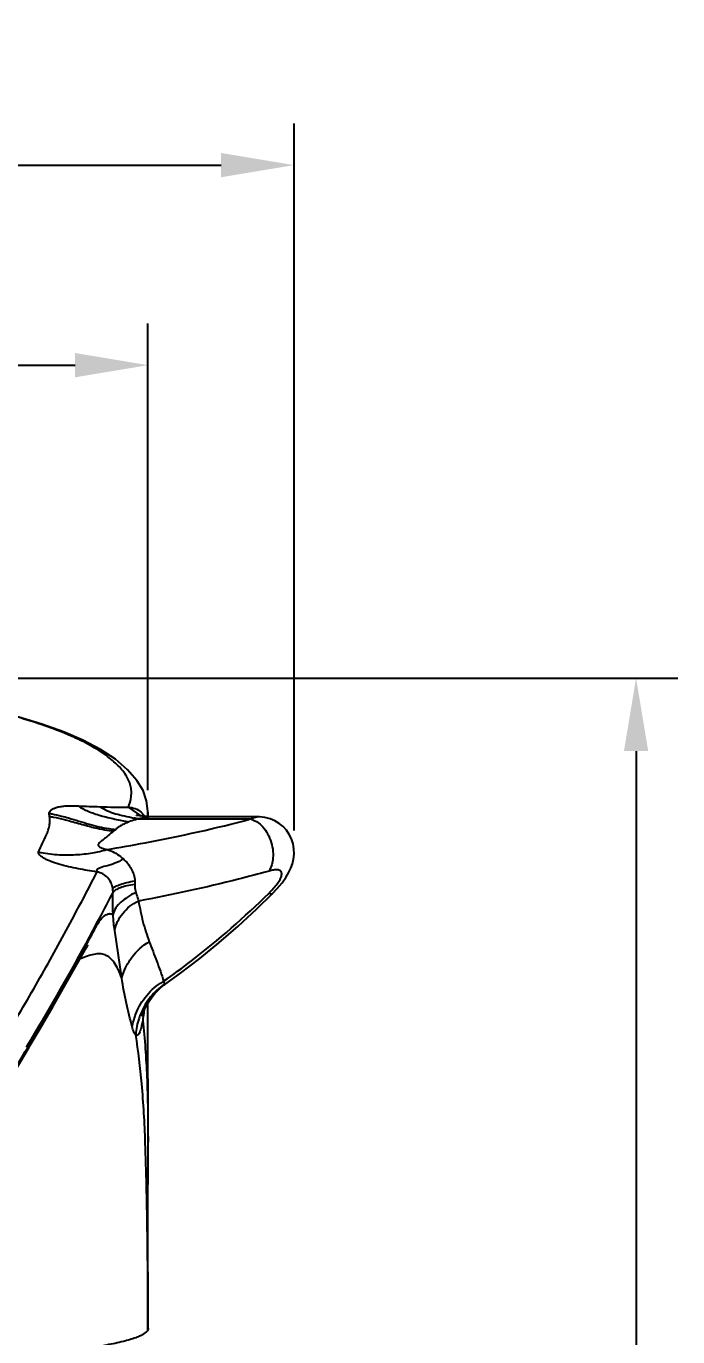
# Model space of a CAD drawing. Extents: x 9131 to 9725, y -7552 to -7132.
# Drawn here: x 9291.8 to 9323.1, y -7286.5 to -7223.6 of the extents above; entities that cross this region are included whole.
import ezdxf

# ---------------------------------------------------------------- set-up
doc = ezdxf.new("R2010")
doc.units = 0
doc.header["$LTSCALE"] = 7
doc.header["$MEASUREMENT"] = 0
doc.layers.get('Defpoints').update_dxf_attribs({"linetype": 'CONTINUOUS'})
doc.layers.add('08_ALL_FEATURES', color=7, linetype='CONTINUOUS')
doc.layers.add('D', color=2, linetype='CONTINUOUS')
doc.styles.add('GHS', font='ROMANS.shx', dxfattribs={"bigfont": 'GHS.shx'})
doc.dimstyles.new('HONG', dxfattribs={"dimscale": 0, "dimtxt": 3.5, "dimasz": 3.5, "dimexe": 2, "dimexo": 1, "dimgap": 1, "dimtad": 1, "dimdec": 4, "dimdsep": 46, "dimtxsty": 'GHS', "dimcen": 3, "dimclrd": 256, "dimclre": 256, "dimclrt": 2, "dimadec": 4, "dimazin": 2, "dimtfac": 1, "dimtdec": 4, "dimtmove": 0, "dimatfit": 2, "dimfxl": 0, "dimtvp": 1, "dimtolj": 1, "dimarcsym": 0})

# ---------------------------------------------------------------- blocks, each defined once
blk = doc.blocks.new('*D3')
at = {"layer": 'D', "lineweight": -2}
for p, q in [((9276.194, -7254.855), (9323.094, -7254.855)), ((9321.094, -7258.355), (9321.094, -7404.693)), ((9301.166, -7408.193), (9323.094, -7408.193))]:
    blk.add_line(p, q, dxfattribs=at)
at = {"layer": 'D'}
for points in [[(9320.51, -7258.355), (9321.677, -7258.355), (9321.094, -7254.855)], [(9320.51, -7404.693), (9321.677, -7404.693), (9321.094, -7408.193)]]:
    blk.add_solid(points, dxfattribs=at)
at = {"layer": 'Defpoints', "color": 0}
for p in [(9275.194, -7254.855), (9300.166, -7408.193), (9321.094, -7408.193)]:
    blk.add_point(p, dxfattribs=at)
at = {"layer": 'D', "color": 2, "insert": (9317.427, -7331.524), "char_height": 3.5, "attachment_point": 5, "rotation": 90, "style": 'GHS'}
blk.add_mtext('\\A1;(153.4)', dxfattribs=at)
blk = doc.blocks.new('*D4')
at = {"layer": 'D', "lineweight": -2}
for p, q in [((9252.71, -7260.339), (9252.71, -7237.833)), ((9297.678, -7260.236), (9297.678, -7237.833)), ((9256.21, -7239.833), (9294.178, -7239.833))]:
    blk.add_line(p, q, dxfattribs=at)
at = {"layer": 'D'}
for points in [[(9256.21, -7239.249), (9256.21, -7240.416), (9252.71, -7239.833)], [(9294.178, -7239.249), (9294.178, -7240.416), (9297.678, -7239.833)]]:
    blk.add_solid(points, dxfattribs=at)
at = {"layer": 'Defpoints', "color": 0}
for p in [(9297.678, -7239.833), (9252.71, -7261.339), (9297.678, -7261.236)]:
    blk.add_point(p, dxfattribs=at)
at = {"layer": 'D', "color": 2, "insert": (9275.968, -7237.083), "char_height": 3.5, "attachment_point": 5, "style": 'GHS'}
blk.add_mtext('\\A1;%%C45', dxfattribs=at)
blk = doc.blocks.new('*D5')
at = {"layer": 'D', "lineweight": -2}
for p, q in [((9245.739, -7262.172), (9245.739, -7228.232)), ((9304.683, -7262.172), (9304.683, -7228.232)), ((9249.239, -7230.232), (9301.183, -7230.232))]:
    blk.add_line(p, q, dxfattribs=at)
at = {"layer": 'D'}
for points in [[(9249.239, -7229.649), (9249.239, -7230.816), (9245.739, -7230.232)], [(9301.183, -7229.649), (9301.183, -7230.816), (9304.683, -7230.232)]]:
    blk.add_solid(points, dxfattribs=at)
at = {"layer": 'Defpoints', "color": 0}
for p in [(9304.683, -7230.232), (9245.739, -7263.172), (9304.683, -7263.172)]:
    blk.add_point(p, dxfattribs=at)
at = {"layer": 'D', "color": 2, "insert": (9276.095, -7226.566), "char_height": 3.5, "attachment_point": 5, "style": 'GHS'}
blk.add_mtext('\\A1;(59)', dxfattribs=at)

msp = doc.modelspace()

# ---------------------------------------------------------------- linework, layer by layer
at = {"layer": '08_ALL_FEATURES', "color": 7, "linetype": 'Continuous'}
for p, q in [((9292.95942, -7261.4889), (9292.93785, -7261.3421)), ((9293.52845, -7261.4719), (9293.52869, -7261.47196)), ((9297.37412, -7261.472), (9296.73679, -7261.05255)), ((9297.18996, -7261.61359), (9302.5987, -7261.61359)), ((9297.6784, -7261.49865), (9297.67809, -7261.23624)), ((9297.6786, -7261.28543), (9297.67829, -7261.31327)), ((9302.92004, -7261.51175), (9298.04285, -7261.51175)), ((9294.86038, -7261.86124), (9294.86108, -7261.86144)), ((9296.12846, -7262.11406), (9296.04131, -7262.18579)), ((9303.65884, -7265.18547), (9303.65892, -7265.18539)), ((9296.42006, -7269.24867), (9296.08042, -7266.96017)), ((9293.73815, -7269.53122), (9294.73232, -7267.78155)), ((9294.73232, -7267.78155), (9294.75668, -7267.73925)), ((9294.75668, -7267.73925), (9294.77351, -7267.71031)), ((9294.77351, -7267.71031), (9294.78856, -7267.68471)), ((9294.78856, -7267.68471), (9294.7972, -7267.67017)), ((9294.7972, -7267.67017), (9294.80436, -7267.65827)), ((9293.12379, -7270.59984), (9293.73815, -7269.53122)), ((9292.50473, -7271.66577), (9293.12379, -7270.59984)), ((9291.98267, -7272.55611), (9292.50473, -7271.66577)), ((9291.94146, -7272.53101), (9292.07451, -7272.30861)), ((9291.88653, -7272.50042), (9291.83687, -7272.5822)), ((9291.88569, -7272.49833), (9291.83693, -7272.58017)), ((9297.55076, -7277.18857), (9297.54876, -7277.13209)), ((9297.55775, -7277.39334), (9297.55076, -7277.18857)), ((9297.69325, -7286.05532), (9297.6839, -7284.25681)), ((9297.67739, -7286.13698), (9297.67708, -7286.04824))]:
    msp.add_line(p, q, dxfattribs=at)
for points in [[(9297.67809, -7261.23624), (9297.61457, -7260.74412), (9297.44062, -7260.25247), (9297.14739, -7259.75994), (9296.70335, -7259.24698), (9296.11319, -7258.74622), (9295.39531, -7258.27682), (9294.55433, -7257.83706), (9293.62064, -7257.43518), (9292.59278, -7257.0637), (9291.47708, -7256.72133), (9290.27718, -7256.4068), (9288.99548, -7256.11914), (9287.63941, -7255.85921), (9286.21474, -7255.62745), (9284.72906, -7255.42467), (9283.18913, -7255.25159), (9281.60402, -7255.10895), (9279.98233, -7254.99737), (9278.33339, -7254.91735), (9276.66638, -7254.86934), (9275.19403, -7254.85483)], [(9298.04291, -7261.51175), (9297.90085, -7261.50954), (9297.67392, -7261.49843), (9297.51011, -7261.48559), (9297.38908, -7261.47369), (9297.28757, -7261.46205), (9297.21108, -7261.45212), (9297.15483, -7261.44403), (9297.12104, -7261.43862), (9297.10912, -7261.43651)], [(9303.65884, -7265.18547), (9303.87891, -7264.95371), (9304.11268, -7264.67351), (9304.29089, -7264.42237), (9304.4268, -7264.19088), (9304.52834, -7263.97557), (9304.60418, -7263.7641), (9304.65878, -7263.53606), (9304.68548, -7263.29687), (9304.67954, -7263.04667), (9304.63762, -7262.79788), (9304.56339, -7262.56851), (9304.45791, -7262.3542), (9304.3222, -7262.15658), (9304.15832, -7261.97944), (9303.96967, -7261.827), (9303.75864, -7261.70175), (9303.53153, -7261.60756), (9303.2877, -7261.54459), (9303.02642, -7261.51433), (9302.91912, -7261.51179)], [(9298.482, -7269.56207), (9299.23958, -7269.01296), (9300.163, -7268.30385), (9301.08289, -7267.5521), (9301.99761, -7266.75745), (9302.90549, -7265.91975), (9303.65889, -7265.18542)], [(9294.80436, -7267.65827), (9294.80965, -7267.6496), (9294.8103, -7267.64854)], [(9297.40381, -7271.02581), (9297.39836, -7271.05135), (9297.39623, -7271.06042), (9297.39931, -7271.04898), (9297.40902, -7271.01633), (9297.42702, -7270.96214), (9297.45601, -7270.8845), (9297.49595, -7270.78947), (9297.54664, -7270.68172), (9297.60796, -7270.56453), (9297.68077, -7270.43862), (9297.76107, -7270.31262), (9297.84312, -7270.19545), (9297.9276, -7270.08551), (9298.01402, -7269.98308), (9298.10273, -7269.8873), (9298.1941, -7269.79737), (9298.28607, -7269.71481), (9298.37507, -7269.64174), (9298.46223, -7269.57617), (9298.48223, -7269.56191)], [(9297.67993, -7277.61792), (9297.67393, -7270.48829), (9297.67393, -7270.45044)], [(9289.34692, -7276.82896), (9289.75161, -7276.198), (9290.19532, -7275.49601), (9290.64503, -7274.77326), (9291.09928, -7274.03175), (9291.55656, -7273.27355), (9291.98258, -7272.55625)], [(9297.6839, -7284.25681), (9297.67788, -7282.39589), (9297.67678, -7280.70255), (9297.67993, -7277.61792)]]:
    msp.add_lwpolyline(points, dxfattribs=at)
for centre, radius, start, end in [((9298.0617, -7173.01538), 88.05017, 267.5768816, 268.2556678), ((9297.47306, -7192.12198), 68.9345, 268.2612954, 269.3880606), ((9293.48372, -7277.00357), 15.82997, 76.4596913, 77.1751362), ((9299.76841, -7243.16486), 19.43285, 254.6053295, 255.2926648), ((9197.10157, -7214.7243), 111.00048, 331.5593133, 332.9960605), ((9295.0377, -7265.08821), 0.96321, 357.8531916, 8.0322943), ((9300.16682, -7261.79813), 4.73195, 314.5118932, 317.2215312), ((9193.34808, -7212.68863), 115.27045, 328.7426982, 331.5581258), ((9187.33654, -7209.7826), 121.98173, 329.1638316, 331.650423), ((9299.53286, -7271.481), 2.35213, 117.9984026, 118.9413723), ((9298.35374, -7269.54344), 0.09913, 347.4671192, 351.4422871), ((9179.64842, -7205.1598), 130.9527, 327.0198695, 329.0379741)]:
    msp.add_arc(centre, radius, start, end, dxfattribs=at)
for points, knots in [([(9296.73683, -7261.05257), (9296.79951, -7260.8862), (9296.87322, -7260.62954), (9296.89041, -7260.27715), (9296.83548, -7259.91676), (9296.61621, -7259.46066), (9296.17482, -7258.95191), (9295.55773, -7258.45933), (9294.76631, -7257.98713), (9293.8068, -7257.53627), (9292.2326, -7256.93741), (9289.90217, -7256.29007), (9286.73855, -7255.67968), (9283.18671, -7255.22348), (9280.69776, -7255.0363), (9279.41009, -7254.96961)], [0, 0, 0, 0, 0.0269855, 0.04002209, 0.05328407, 0.08193603, 0.11531155, 0.15483258, 0.20128202, 0.25489792, 0.31555739, 0.45674808, 0.6213178, 0.80428469, 1, 1, 1, 1]), ([(9292.9381, -7261.34214), (9292.93869, -7261.31075), (9292.9586, -7261.24229), (9293.04146, -7261.16002), (9293.16583, -7261.09369), (9293.33175, -7261.04127), (9293.53683, -7261.0034), (9293.77767, -7260.98104), (9294.04926, -7260.97443), (9294.23969, -7260.98269), (9294.33903, -7260.9868)], [0, 0, 0, 0, 0.06127439, 0.13209563, 0.22188691, 0.3344429, 0.47030566, 0.62816814, 0.80597864, 1, 1, 1, 1]), ([(9294.33904, -7260.98681), (9294.47999, -7261.09079), (9294.83268, -7261.26434), (9295.42261, -7261.46018), (9296.08198, -7261.62207), (9296.5383, -7261.71043), (9296.7664, -7261.75048)], [0, 0, 0, 0, 0.20525855, 0.4553779, 0.72859936, 1, 1, 1, 1]), ([(9292.42536, -7263.19685), (9292.48349, -7263.05558), (9292.6181, -7262.78107), (9292.78652, -7262.43937), (9292.89434, -7262.15676), (9292.95465, -7261.94051), (9292.97825, -7261.71557), (9292.96818, -7261.56472), (9292.95966, -7261.48894)], [0, 0, 0, 0, 0.25224338, 0.50445302, 0.62858239, 0.75126514, 0.8740776, 1, 1, 1, 1]), ([(9292.93812, -7261.34215), (9292.98817, -7261.35096), (9293.1862, -7261.38828), (9293.38255, -7261.43426), (9293.52845, -7261.4719)], [0, 0, 0, 0, 0.25221114, 1, 1, 1, 1]), ([(9292.95967, -7261.48894), (9293.01956, -7261.49909), (9293.25707, -7261.54265), (9293.49239, -7261.59746), (9293.66751, -7261.64202)], [0, 0, 0, 0, 0.25158281, 1, 1, 1, 1]), ([(9293.52869, -7261.47196), (9293.642, -7261.5012), (9294.08783, -7261.6245), (9294.52812, -7261.76658), (9294.86038, -7261.86124)], [0, 0, 0, 0, 0.25301825, 1, 1, 1, 1]), ([(9295.38148, -7261.02474), (9295.49262, -7261.10052), (9295.73376, -7261.23008), (9296.12857, -7261.36617), (9296.5533, -7261.47063), (9296.84639, -7261.53401), (9296.99752, -7261.56851)], [0, 0, 0, 0, 0.23530816, 0.47542245, 0.72884818, 1, 1, 1, 1]), ([(9295.6992, -7263.07741), (9296.31718, -7262.97642), (9298.63344, -7262.57049), (9300.9318, -7262.05897), (9302.59871, -7261.61359)], [0, 0, 0, 0, 0.26628143, 1, 1, 1, 1]), ([(9296.73681, -7261.05255), (9296.84907, -7261.05365), (9297.07412, -7261.09097), (9297.27153, -7261.2093), (9297.35291, -7261.28484)], [0, 0, 0, 0, 0.50274952, 1, 1, 1, 1]), ([(9297.18995, -7261.61359), (9297.15201, -7261.62408), (9297.00936, -7261.66503), (9296.86831, -7261.71174), (9296.76638, -7261.75048)], [0, 0, 0, 0, 0.26523916, 1, 1, 1, 1]), ([(9298.04288, -7261.51175), (9297.89665, -7261.51186), (9297.6096, -7261.52646), (9297.32561, -7261.57612), (9297.19001, -7261.6136)], [0, 0, 0, 0, 0.50966206, 1, 1, 1, 1]), ([(9302.59867, -7261.61359), (9302.65284, -7261.58458), (9302.7555, -7261.53712), (9302.86776, -7261.51199), (9302.91917, -7261.51168)], [0, 0, 0, 0, 0.54446923, 1, 1, 1, 1]), ([(9302.5987, -7261.61359), (9302.7935, -7261.66224), (9303.08909, -7261.85572), (9303.38389, -7262.23648), (9303.56992, -7262.62742), (9303.67259, -7263.05472), (9303.68984, -7263.56274), (9303.59546, -7263.92357), (9303.48417, -7264.11093)], [0, 0, 0, 0, 0.20339101, 0.33755839, 0.48649704, 0.6380969, 0.77924147, 1, 1, 1, 1]), ([(9293.66751, -7261.64202), (9293.74691, -7261.66222), (9294.06177, -7261.74539), (9294.37463, -7261.83588), (9294.60965, -7261.90045)], [0, 0, 0, 0, 0.25157466, 1, 1, 1, 1]), ([(9294.83477, -7261.96099), (9294.93428, -7261.98705), (9295.33111, -7262.08674), (9295.7358, -7262.16101), (9296.04126, -7262.18579)], [0, 0, 0, 0, 0.25131493, 1, 1, 1, 1]), ([(9294.86108, -7261.86144), (9295.17176, -7261.94994), (9295.59197, -7262.05454), (9296.02061, -7262.10532), (9296.12846, -7262.11406)], [0, 0, 0, 0, 0.74908987, 1, 1, 1, 1]), ([(9296.04126, -7262.18579), (9295.94921, -7262.2615), (9295.81114, -7262.37504), (9295.62704, -7262.52655), (9295.51201, -7262.62099), (9295.4199, -7262.69713), (9295.35396, -7262.75024), (9295.30244, -7262.79545), (9295.28752, -7262.84051), (9295.29139, -7262.88533), (9295.33556, -7262.94078), (9295.42304, -7262.99281), (9295.54812, -7263.04092), (9295.64517, -7263.06558), (9295.69921, -7263.07741)], [0, 0, 0, 0, 0.23785362, 0.35678129, 0.47570802, 0.53517555, 0.59465763, 0.64646633, 0.66711804, 0.68696479, 0.73378336, 0.80039656, 0.88960844, 1, 1, 1, 1]), ([(9296.76638, -7261.75048), (9296.69758, -7261.77663), (9296.56925, -7261.82978), (9296.39482, -7261.9185), (9296.24916, -7262.01193), (9296.16755, -7262.08192), (9296.12846, -7262.11406)], [0, 0, 0, 0, 0.29903728, 0.56377556, 0.79438457, 1, 1, 1, 1]), ([(9295.22957, -7264.15887), (9294.92737, -7264.11168), (9294.46916, -7264.03515), (9293.86041, -7263.90513), (9293.41378, -7263.79086), (9293.06545, -7263.67848), (9292.82353, -7263.57465), (9292.67786, -7263.49741), (9292.56118, -7263.41796), (9292.4648, -7263.33311), (9292.41268, -7263.24364), (9292.42537, -7263.19685)], [0, 0, 0, 0, 0.30052798, 0.45626377, 0.61147729, 0.75336895, 0.81538588, 0.86973935, 0.91559219, 0.95236666, 1, 1, 1, 1]), ([(9292.42538, -7263.19686), (9292.72106, -7263.26149), (9293.31549, -7263.33967), (9294.18634, -7263.34127), (9294.98187, -7263.253), (9295.47645, -7263.14462), (9295.69928, -7263.07739)], [0, 0, 0, 0, 0.27472153, 0.54179785, 0.78873787, 1, 1, 1, 1]), ([(9295.6992, -7263.07741), (9295.76799, -7263.09277), (9296.0623, -7263.18792), (9296.3219, -7263.37137), (9296.49554, -7263.53339)], [0, 0, 0, 0, 0.22888625, 1, 1, 1, 1]), ([(9296.49554, -7263.53339), (9296.36711, -7263.61796), (9296.06741, -7263.75691), (9295.71055, -7263.85721), (9295.12815, -7264.01745), (9295.22478, -7264.15812)], [0, 0, 0, 0, 0.32350252, 0.64097664, 1, 1, 1, 1]), ([(9296.49554, -7263.53339), (9296.64792, -7263.66486), (9296.90932, -7263.98349), (9297.03865, -7264.38091), (9297.05263, -7264.58263)], [0, 0, 0, 0, 0.49883727, 1, 1, 1, 1]), ([(9303.48419, -7264.11093), (9302.99805, -7264.24758), (9300.92728, -7264.80179), (9298.82974, -7265.25451), (9297.2182, -7265.5507)], [0, 0, 0, 0, 0.23558728, 1, 1, 1, 1]), ([(9303.64, -7265.01191), (9303.70742, -7264.93893), (9303.83141, -7264.795), (9303.98321, -7264.57815), (9304.07067, -7264.40151), (9304.09827, -7264.27421), (9304.09539, -7264.1971), (9304.06855, -7264.13379), (9304.01942, -7264.08892), (9303.95452, -7264.06267), (9303.84574, -7264.04589), (9303.68489, -7264.06001), (9303.55439, -7264.09115), (9303.48419, -7264.11092)], [0, 0, 0, 0, 0.18277053, 0.34881522, 0.48653717, 0.54142349, 0.58693828, 0.62630173, 0.66448247, 0.70608106, 0.75330389, 0.86584777, 1, 1, 1, 1]), ([(9288.83547, -7275.32385), (9289.41706, -7274.40379), (9290.5623, -7272.56391), (9292.20421, -7269.77685), (9293.76091, -7266.97866), (9294.75057, -7265.0999), (9295.22961, -7264.15894)], [0, 0, 0, 0, 0.25370561, 0.50510597, 0.75388985, 1, 1, 1, 1]), ([(9295.99146, -7264.95362), (9295.96436, -7264.76065), (9295.82947, -7264.47285), (9295.51375, -7264.23569), (9295.32487, -7264.17399), (9295.22959, -7264.15897)], [0, 0, 0, 0, 0.50047661, 0.75227063, 1, 1, 1, 1]), ([(9295.99146, -7264.95362), (9296.00409, -7264.93392), (9296.0441, -7264.89552), (9296.16213, -7264.82253), (9296.3741, -7264.74061), (9296.68758, -7264.65377), (9296.9241, -7264.60556), (9297.05263, -7264.58263)], [0, 0, 0, 0, 0.06161956, 0.14302402, 0.36503173, 0.65612745, 1, 1, 1, 1]), ([(9297.04487, -7264.75528), (9296.9179, -7264.77204), (9296.68367, -7264.81438), (9296.37473, -7264.90352), (9296.16677, -7264.99077), (9296.05166, -7265.06563), (9296.01255, -7265.10332), (9296.00028, -7265.12234)], [0, 0, 0, 0, 0.34182704, 0.63373033, 0.85777426, 0.93956648, 1, 1, 1, 1]), ([(9297.04486, -7264.75529), (9297.04401, -7264.78915), (9297.04628, -7264.91387), (9297.06906, -7265.03743), (9297.09162, -7265.12528)], [0, 0, 0, 0, 0.2719234, 1, 1, 1, 1]), ([(9296.00322, -7266.19484), (9295.99901, -7266.11562), (9295.98576, -7265.75831), (9295.99034, -7265.40049), (9296.00027, -7265.12248)], [0, 0, 0, 0, 0.22189157, 1, 1, 1, 1]), ([(9297.09163, -7265.12527), (9296.95924, -7265.20154), (9296.71182, -7265.3497), (9296.3808, -7265.59155), (9296.12442, -7265.86261), (9296.0247, -7266.08312), (9296.00321, -7266.19485)], [0, 0, 0, 0, 0.29233597, 0.55150852, 0.78229062, 1, 1, 1, 1]), ([(9297.09163, -7265.12527), (9297.10689, -7265.16576), (9297.15565, -7265.3055), (9297.19609, -7265.44823), (9297.21826, -7265.55058)], [0, 0, 0, 0, 0.29233731, 1, 1, 1, 1]), ([(9298.42847, -7269.40455), (9298.87992, -7269.08758), (9300.65158, -7267.78398), (9302.31057, -7266.32885), (9303.4842, -7265.17252)], [0, 0, 0, 0, 0.25082609, 1, 1, 1, 1]), ([(9303.48417, -7265.17254), (9303.51778, -7265.18656), (9303.57258, -7265.20789), (9303.64179, -7265.20219), (9303.65879, -7265.18544)], [0, 0, 0, 0, 0.60418303, 1, 1, 1, 1]), ([(9296.08046, -7266.95999), (9296.13502, -7266.66502), (9296.42325, -7266.08409), (9296.92909, -7265.68801), (9297.21826, -7265.55059)], [0, 0, 0, 0, 0.48372414, 1, 1, 1, 1]), ([(9297.21836, -7265.55042), (9297.29079, -7265.88423), (9297.40955, -7266.55102), (9297.62824, -7267.19278), (9297.74254, -7267.50705)], [0, 0, 0, 0, 0.50530325, 1, 1, 1, 1]), ([(9294.68861, -7267.70561), (9294.80545, -7267.48909), (9294.97755, -7267.16656), (9295.19562, -7266.75216), (9295.35707, -7266.49393), (9295.51988, -7266.30458), (9295.68182, -7266.18486), (9295.85134, -7266.14067), (9295.95703, -7266.17095), (9296.00321, -7266.19484)], [0, 0, 0, 0, 0.34222214, 0.50848079, 0.65135559, 0.76488297, 0.85409743, 0.9276794, 1, 1, 1, 1]), ([(9296.08046, -7266.95999), (9296.06509, -7266.84942), (9296.02502, -7266.59592), (9296.01088, -7266.33949), (9296.00321, -7266.19488)], [0, 0, 0, 0, 0.43530565, 1, 1, 1, 1]), ([(9296.42011, -7269.24846), (9296.46389, -7269.07878), (9296.59442, -7268.73574), (9296.97604, -7268.09627), (9297.40592, -7267.68486), (9297.74237, -7267.50716)], [0, 0, 0, 0, 0.23541191, 0.4888423, 1, 1, 1, 1]), ([(9297.74235, -7267.50715), (9297.8572, -7267.82293), (9298.10453, -7268.44806), (9298.33628, -7269.08054), (9298.42865, -7269.40411)], [0, 0, 0, 0, 0.49964716, 1, 1, 1, 1]), ([(9296.4201, -7269.24851), (9296.36736, -7269.10633), (9296.26135, -7268.84972), (9296.07343, -7268.51749), (9295.86535, -7268.27426), (9295.62699, -7268.1223), (9295.35798, -7268.07128), (9295.06946, -7268.10674), (9294.75749, -7268.197), (9294.5419, -7268.27774), (9294.42798, -7268.32007)], [0, 0, 0, 0, 0.17263929, 0.31548139, 0.43291969, 0.53367598, 0.63082581, 0.73801871, 0.86165049, 1, 1, 1, 1]), ([(9296.92597, -7271.59444), (9296.81865, -7271.22192), (9296.62066, -7270.44557), (9296.48168, -7269.65661), (9296.42011, -7269.24846)], [0, 0, 0, 0, 0.48432936, 1, 1, 1, 1]), ([(9296.92596, -7271.59441), (9296.95845, -7271.38134), (9297.19671, -7270.52405), (9297.80518, -7269.74855), (9298.39463, -7269.42261)], [0, 0, 0, 0, 0.24241079, 1, 1, 1, 1]), ([(9298.45051, -7269.56495), (9298.20698, -7269.72395), (9297.76925, -7270.1318), (9297.46457, -7270.64279), (9297.34687, -7270.91491)], [0, 0, 0, 0, 0.49519491, 1, 1, 1, 1]), ([(9298.42872, -7269.40429), (9298.43717, -7269.4339), (9298.44989, -7269.48426), (9298.45496, -7269.53712), (9298.45177, -7269.55819)], [0, 0, 0, 0, 0.59109875, 1, 1, 1, 1]), ([(9298.45055, -7269.56492), (9298.45051, -7269.5674), (9298.45063, -7269.57271), (9298.45936, -7269.57563), (9298.46954, -7269.57006), (9298.4772, -7269.56546), (9298.48181, -7269.56221)], [0, 0, 0, 0, 0.1827696, 0.32760622, 0.58385272, 1, 1, 1, 1]), ([(9297.34687, -7270.91491), (9297.31045, -7270.99912), (9297.18007, -7271.33783), (9297.10525, -7271.69866), (9297.08761, -7271.96922)], [0, 0, 0, 0, 0.25283237, 1, 1, 1, 1]), ([(9297.48778, -7270.81201), (9297.48314, -7270.85372), (9297.46486, -7271.00985), (9297.44266, -7271.16555), (9297.42327, -7271.27914)], [0, 0, 0, 0, 0.26692216, 1, 1, 1, 1]), ([(9297.08759, -7271.96922), (9297.07065, -7271.95351), (9297.03849, -7271.90963), (9296.97785, -7271.78628), (9296.9458, -7271.67572), (9296.92597, -7271.59445)], [0, 0, 0, 0, 0.16825682, 0.39068283, 1, 1, 1, 1]), ([(9297.42327, -7271.27912), (9297.40295, -7271.39816), (9297.37061, -7271.56333), (9297.31434, -7271.76132), (9297.27429, -7271.8681), (9297.23308, -7271.94389), (9297.18805, -7271.99303), (9297.13045, -7272.0025), (9297.10087, -7271.98149), (9297.08761, -7271.96918)], [0, 0, 0, 0, 0.4193186, 0.58320188, 0.71470142, 0.81373849, 0.88340273, 0.93717289, 1, 1, 1, 1]), ([(9297.42326, -7271.27908), (9297.52815, -7272.17884), (9297.65478, -7274.12922), (9297.67774, -7276.08143), (9297.67952, -7277.12776)], [0, 0, 0, 0, 0.46402111, 1, 1, 1, 1]), ([(9291.98267, -7272.55611), (9291.9952, -7272.53485), (9292.03722, -7272.45744), (9292.06861, -7272.37199), (9292.07451, -7272.30861)], [0, 0, 0, 0, 0.27945336, 1, 1, 1, 1]), ([(9297.54876, -7277.13209), (9297.51551, -7276.19646), (9297.42285, -7274.46957), (9297.21962, -7272.75064), (9297.08754, -7271.96921)], [0, 0, 0, 0, 0.54156426, 1, 1, 1, 1]), ([(9297.67708, -7286.04819), (9297.67196, -7284.55192), (9297.66344, -7281.66659), (9297.60411, -7278.7816), (9297.55775, -7277.39334)], [0, 0, 0, 0, 0.51858423, 1, 1, 1, 1]), ([(9297.67739, -7286.13698), (9297.66051, -7286.17207), (9297.60189, -7286.24309), (9297.47595, -7286.33424), (9297.30147, -7286.42511), (9296.97426, -7286.55659), (9296.43813, -7286.71008), (9295.64954, -7286.87947), (9294.6752, -7287.04253), (9293.03428, -7287.26364), (9290.59519, -7287.50038), (9287.26971, -7287.72374), (9283.50602, -7287.89011), (9279.44184, -7287.99292), (9275.22582, -7288.02797), (9271.00817, -7287.99396), (9266.9406, -7287.89213), (9263.17062, -7287.72647), (9260.28084, -7287.53402), (9258.22226, -7287.3474), (9256.89991, -7287.20214), (9255.7439, -7287.0471), (9254.76452, -7286.88434), (9253.97071, -7286.71522), (9253.43007, -7286.56191), (9253.09892, -7286.43061), (9252.92143, -7286.33973), (9252.79253, -7286.24858), (9252.73159, -7286.17767), (9252.71349, -7286.14245)], [0, 0, 0, 0, 0.00257331, 0.00593845, 0.01023813, 0.01553755, 0.02922217, 0.04701676, 0.0688298, 0.09448649, 0.15642687, 0.23072572, 0.3147296, 0.40537466, 0.49938109, 0.59334276, 0.68409573, 0.76825704, 0.84270867, 0.87546435, 0.90485049, 0.93061477, 0.95253676, 0.9704404, 0.98424032, 0.98960095, 0.99396167, 0.99738322, 1, 1, 1, 1]), ([(9297.69325, -7286.05531), (9297.69326, -7286.06277), (9297.69202, -7286.09055), (9297.68622, -7286.11864), (9297.67739, -7286.13703)], [0, 0, 0, 0, 0.26784918, 1, 1, 1, 1])]:
    msp.add_open_spline(points, degree=3, knots=knots, dxfattribs=at)
for points in [[(9297.35291, -7261.28484), (9297.41462, -7261.34213), (9297.46815, -7261.40997), (9297.50845, -7261.4839)], [(9297.67872, -7261.31572), (9297.67757, -7261.37655), (9297.67245, -7261.43739), (9297.66404, -7261.49764)], [(9297.05263, -7264.58263), (9297.05663, -7264.6401), (9297.04752, -7264.69773), (9297.04487, -7264.75528)]]:
    msp.add_open_spline(points, degree=3, dxfattribs=at)

# ---------------------------------------------------------------- dimensions: what is measured, and where the dimension line sits
at = {"layer": 'D'}
for base, p1, p2, text, picture, middle in [((9304.68251, -7230.23221), (9245.7393, -7263.17177), (9304.68251, -7263.17177), '(59)', '*D5', (9276.09519, -7230.23221)), ((9297.67809, -7239.83263), (9252.71009, -7261.33925), (9297.67809, -7261.23624), '%%C45', '*D4', (9275.96812, -7239.83263))]:
    dim = msp.add_linear_dim(base=base, p1=p1, p2=p2, text=text, dimstyle='HONG', override={"dimscale": 1}, dxfattribs=at)
    dim.commit()
    dim.dimension.update_dxf_attribs({"geometry": picture, "text_midpoint": middle, "dimtype": 128})
dim = msp.add_linear_dim(base=(9321.09358, -7408.19333), p1=(9275.19405, -7254.85483), p2=(9300.16621, -7408.19333), angle=90, text='(153.4)', dimstyle='HONG', override={"dimscale": 1}, dxfattribs=at)
dim.commit()
dim.dimension.update_dxf_attribs({"geometry": '*D3', "text_midpoint": (9321.09358, -7331.52408), "dimtype": 128})

doc.saveas('drawing.dxf')
